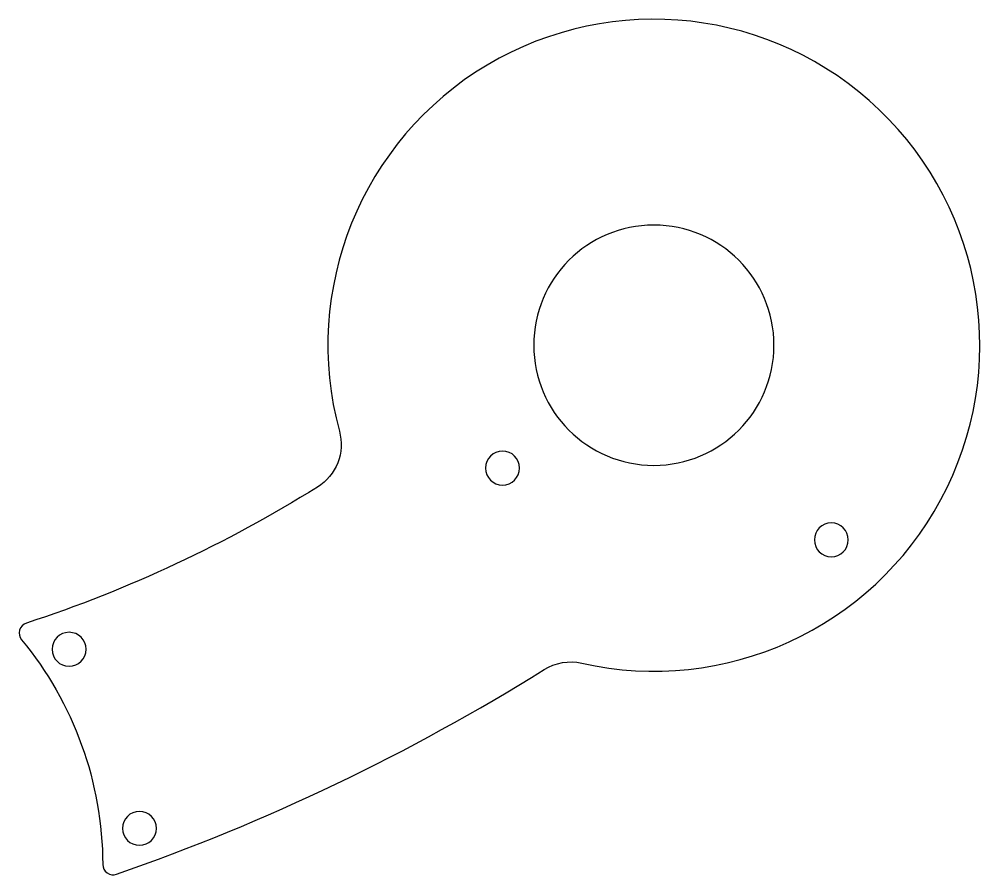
# Model space of a CAD drawing. Header units: millimetres. Extents: x 25.4 to 117.4, y 25.4 to 107.3.
import ezdxf

# ---------------------------------------------------------------- set-up
doc = ezdxf.new("R2010")
doc.units = ezdxf.units.MM

msp = doc.modelspace()

# ---------------------------------------------------------------- linework, layer by layer
at = {"layer": 'INTERIOR_PROFILES', "extrusion": (0, 0, -1)}
for centre, radius in [((-86.163, 76.094), 11.5), ((-71.678, 64.334), 1.625), ((-103.156, 57.46), 1.625), ((-30.173, 46.985), 1.625), ((-36.91, 29.845), 1.625)]:
    msp.add_circle(centre, radius, dxfattribs=at)
at = {"layer": 'OUTER_PROFILES'}
msp.add_lwpolyline([(56.057, 67.877, -0.331416), (53.953, 62.51, -0.060039), (26.088, 49.486, 0.52802), (25.629, 47.9, -0.173167), (33.4, 26.396, 0.514784), (34.729, 25.455, 0.055925), (75.652, 45.043, -0.197709), (79.273, 45.656, 3.607183)], format="xyb", close=True, dxfattribs=at)

doc.saveas('drawing.dxf')
